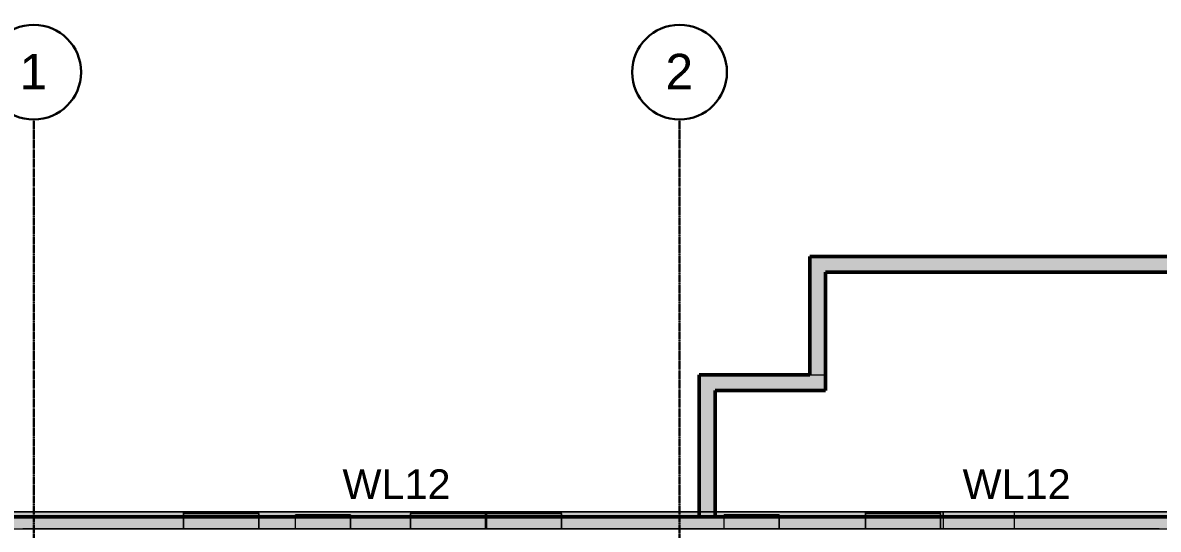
# Model space of a CAD drawing. Header units: inches. Extents: x -4126 to -1814, y 9773 to 12338.
# Drawn here: x -3487 to -2912, y 12081 to 12338 of the extents above; entities that cross this region are included whole.
import ezdxf

# ---------------------------------------------------------------- set-up
doc = ezdxf.new("R2010")
doc.units = ezdxf.units.IN
doc.header["$MEASUREMENT"] = 0
doc.linetypes.add('Grid Line 1_2_', pattern=[0.875, 0.5, -0.125, 0.125, -0.125])
for name, color, linetype, lineweight in [('A-WALL', 113, 'Continuous', 13), ('S-FNDN', 32, 'Continuous', 13), ('S-GRID', 1, 'Continuous', 9), ('S-GRID-IDEN', 1, 'Continuous', 30)]:
    doc.layers.add(name, color=color, linetype=linetype, lineweight=lineweight)
doc.layers.add('loads', color=1, linetype='Continuous')
doc.styles.add('Arial', font='Arial.ttf', dxfattribs={"height": 18})

# ---------------------------------------------------------------- blocks, each defined once
blk = doc.blocks.new('CTR - 1st Phase - Shell_rvt-1-FRAMING PLAN - 1ST FLOOR')
at = {"layer": 'A-WALL', "lineweight": 5, "transparency": 33554585}
h = blk.add_hatch(color=13, dxfattribs=at)
h.paths.add_polyline_path([(-2718.32, 12087.19), (-2716.32, 12087.19), (-2716.32, 12089.69), (-2753.31, 12089.69), (-2753.31, 12087.19), (-2746.2, 12087.19), (-2746.2, 12088.19), (-2718.32, 12088.19), (-2718.32, 12087.2)], flags=0)
h.paths.add_polyline_path([(-3819.32, 12087.19), (-3712.62, 12087.19), (-3712.62, 12089.69), (-3823.2, 12089.69), (-3823.2, 12087.19)], flags=0)
h.paths.add_polyline_path([(-3674.6, 12087.19), (-3673.59, 12087.19), (-3673.59, 12089.69), (-3674.6, 12089.69), (-3674.6, 12087.75)], flags=0)
h.paths.add_polyline_path([(-3637.46, 12087.19), (-3631.32, 12087.19), (-3631.32, 12089.69), (-3637.46, 12089.69), (-3637.46, 12087.27)], flags=0)
h.paths.add_polyline_path([(-2791.52, 12087.19), (-2791.34, 12087.19), (-2791.34, 12089.69), (-2791.52, 12089.69), (-2791.52, 12087.63)], flags=0)
h.paths.add_polyline_path([(-3136.32, 12087.19), (-3131.77, 12087.19), (-3131.77, 12088.19), (-3103.89, 12088.19), (-3103.89, 12087.19), (-3060.14, 12087.19), (-3060.14, 12089.69), (-3136.32, 12089.69), (-3136.32, 12089.64)], flags=0)
h.paths.add_polyline_path([(-2829.55, 12087.19), (-2829.55, 12089.69), (-2831.06, 12089.69), (-2831.06, 12087.19)], flags=0)
h.paths.add_polyline_path([(-3022.11, 12087.19), (-3020.79, 12087.19), (-3020.79, 12089.69), (-3022.11, 12089.69), (-3022.11, 12088.98)], flags=0)
h.paths.add_polyline_path([(-2984.66, 12087.19), (-2867.19, 12087.19), (-2867.19, 12089.69), (-2984.66, 12089.69), (-2984.66, 12088.76)], flags=0)
h = blk.add_hatch(color=13, dxfattribs=at)
h.paths.add_polyline_path([(-3823.2, 12081.06), (-3822.07, 12081.06), (-3822.03, 12081.19), (-3712.62, 12081.19), (-3712.62, 12087.19), (-3823.2, 12087.19)], flags=0)
h.paths.add_polyline_path([(-3631.32, 12081.19), (-3628.8, 12081.19), (-3628.8, 12087.19), (-3637.46, 12087.19), (-3637.46, 12081.19), (-3631.39, 12081.19)], flags=0)
h.paths.add_polyline_path([(-3673.59, 12081.19), (-3673.59, 12087.19), (-3674.6, 12087.15), (-3674.6, 12081.19)], flags=0)
h.paths.add_polyline_path([(-3582.66, 12081.19), (-3559.15, 12081.19), (-3559.15, 12087.19), (-3600.92, 12087.19), (-3600.92, 12081.19), (-3582.7, 12081.19)], flags=0)
h.paths.add_polyline_path([(-3487.74, 12081.19), (-3405.42, 12081.19), (-3405.42, 12087.19), (-3521.12, 12087.19), (-3521.12, 12081.19), (-3488.14, 12081.19)], flags=0)
h.paths.add_polyline_path([(-3348.8, 12081.19), (-3348.8, 12087.19), (-3367.4, 12087.19), (-3367.4, 12081.19)], flags=0)
h.paths.add_polyline_path([(-3296.22, 12081.19), (-3290.54, 12081.19), (-3290.54, 12087.19), (-3320.92, 12087.19), (-3320.92, 12081.19), (-3296.61, 12081.19)], flags=0)
h.paths.add_polyline_path([(-3199.61, 12081.19), (-3131.77, 12081.19), (-3131.77, 12087.19), (-3214.11, 12087.19), (-3214.11, 12081.19), (-3199.65, 12081.19)], flags=0)
h.paths.add_polyline_path([(-3103.84, 12081.19), (-3060.14, 12081.19), (-3060.14, 12087.19), (-3103.89, 12087.19), (-3103.88, 12081.19)], flags=0)
h.paths.add_polyline_path([(-2960.16, 12081.19), (-2867.19, 12081.19), (-2867.19, 12087.19), (-2984.66, 12087.19), (-2984.66, 12081.19), (-2960.2, 12081.19)], flags=0)
h.paths.add_polyline_path([(-3252.51, 12081.19), (-3252.14, 12081.19), (-3252.14, 12087.19), (-3252.51, 12087.19), (-3252.51, 12084.89)], flags=0)
h.paths.add_polyline_path([(-3022.11, 12081.19), (-3020.79, 12081.19), (-3020.79, 12087.19), (-3022.11, 12087.18), (-3022.11, 12081.46)], flags=0)
h.paths.add_polyline_path([(-2656.02, 12081.19), (-2641.82, 12081.19), (-2641.82, 12081.69), (-2641.24, 12081.69), (-2641.24, 12087.19), (-2656.32, 12087.19), (-2656.32, 12081.19)], flags=0)
h = blk.add_hatch(color=13, dxfattribs=at)
h.paths.add_polyline_path([(-3290.54, 12087.19), (-3290.54, 12089.69), (-3367.4, 12089.69), (-3367.4, 12087.19), (-3348.8, 12087.19), (-3348.8, 12088.19), (-3320.92, 12088.19), (-3320.92, 12087.19)], flags=0)
h.paths.add_polyline_path([(-2696.32, 12087.19), (-2696.32, 12089.69), (-2716.32, 12089.69), (-2716.32, 12087.19)], flags=0)
h.paths.add_polyline_path([(-3631.32, 12087.19), (-3628.8, 12087.19), (-3628.8, 12088.19), (-3600.92, 12088.19), (-3600.92, 12087.19), (-3559.15, 12087.19), (-3559.15, 12089.69), (-3631.32, 12089.69)], flags=0)
h.paths.add_polyline_path([(-2641.24, 12087.19), (-2641.24, 12089.69), (-2656.32, 12089.69), (-2656.32, 12087.19)], flags=0)
h.paths.add_polyline_path([(-3521.12, 12087.19), (-3405.42, 12087.19), (-3405.42, 12089.69), (-3521.12, 12089.69), (-3521.12, 12089.12)], flags=0)
h.paths.add_polyline_path([(-3144.32, 12087.19), (-3144.32, 12089.69), (-3214.11, 12089.69), (-3214.11, 12087.19)], flags=0)
h.paths.add_polyline_path([(-3252.51, 12087.19), (-3252.14, 12087.19), (-3252.14, 12089.69), (-3252.51, 12089.69), (-3252.51, 12087.74)], flags=0)
for points in [[(-3367.4, 12087.19), (-3367.4, 12089.69), (-3405.42, 12089.69), (-3405.42, 12087.19)], [(-3391.09, 12081.19), (-3367.4, 12081.19), (-3367.4, 12087.19), (-3405.42, 12087.19), (-3405.42, 12081.19), (-3391.13, 12081.19)], [(-3320.92, 12087.19), (-3320.92, 12088.19), (-3348.8, 12088.19), (-3348.8, 12087.19)], [(-3343.29, 12081.19), (-3320.92, 12081.19), (-3320.92, 12087.19), (-3348.8, 12087.19), (-3348.8, 12081.19), (-3343.67, 12081.19)], [(-3261.58, 12087.19), (-3252.51, 12087.19), (-3252.51, 12089.69), (-3290.54, 12089.69), (-3290.54, 12087.19)], [(-3252.51, 12081.19), (-3252.51, 12087.19), (-3290.54, 12087.19), (-3290.54, 12081.19), (-3261.58, 12081.19)], [(-3214.11, 12087.19), (-3214.11, 12089.69), (-3252.14, 12089.69), (-3252.14, 12087.19)], [(-3247.45, 12081.19), (-3214.11, 12081.19), (-3214.11, 12087.19), (-3252.14, 12087.19), (-3252.14, 12081.19), (-3247.49, 12081.19)], [(-3136.32, 12087.19), (-3136.32, 12089.69), (-3144.32, 12089.69), (-3144.32, 12087.19)], [(-3103.89, 12087.19), (-3103.89, 12088.19), (-3131.77, 12088.19), (-3131.77, 12087.19), (-3126.51, 12087.19)], [(-3105.08, 12081.19), (-3103.89, 12081.19), (-3103.89, 12087.19), (-3131.77, 12087.19), (-3131.77, 12081.19), (-3126.51, 12081.19)], [(-3022.11, 12087.19), (-3022.11, 12089.69), (-3060.14, 12089.69), (-3060.14, 12087.19)], [(-3055.92, 12081.19), (-3022.11, 12081.19), (-3022.11, 12087.19), (-3060.14, 12087.19), (-3060.14, 12081.19), (-3055.96, 12081.19)], [(-2991.44, 12087.19), (-2984.66, 12087.19), (-2984.66, 12089.69), (-3020.79, 12089.69), (-3020.79, 12087.19)], [(-3008.04, 12081.19), (-2984.66, 12081.19), (-2984.66, 12087.19), (-3020.79, 12087.19), (-3020.79, 12081.19), (-3008.08, 12081.19)], [(-3391.18, 12081.06), (-3390.72, 12081.06), (-3390.72, 12081.19), (-3391.55, 12081.19), (-3391.55, 12081.06)], [(-3343.25, 12081.06), (-3342.84, 12081.06), (-3342.84, 12081.19), (-3343.67, 12081.19), (-3343.67, 12081.06), (-3343.29, 12081.06)], [(-3252.51, 12081.06), (-3252.51, 12081.19), (-3290.54, 12081.19), (-3290.54, 12081.06), (-3261.58, 12081.06)], [(-3247.07, 12081.06), (-3247.07, 12081.19), (-3247.91, 12081.19), (-3247.91, 12081.06), (-3247.45, 12081.06)], [(-3104.69, 12081.06), (-3104.69, 12081.19), (-3105.08, 12081.19), (-3105.08, 12081.06)], [(-3103.89, 12081.06), (-3103.89, 12081.19), (-3104.26, 12081.19), (-3104.26, 12081.06)], [(-3056, 12081.06), (-3055.54, 12081.06), (-3055.54, 12081.19), (-3056.38, 12081.19), (-3056.38, 12081.06)], [(-3008.12, 12081.06), (-3007.66, 12081.06), (-3007.66, 12081.19), (-3008.5, 12081.19), (-3008.5, 12081.06)]]:
    blk.add_hatch(color=13, dxfattribs=at).paths.add_polyline_path(points, flags=0)
h = blk.add_hatch(color=13, dxfattribs=at)
h.paths.add_polyline_path([(-2912.27, 12081.06), (-2911.9, 12081.06), (-2911.9, 12081.19), (-2912.73, 12081.19), (-2912.73, 12081.06), (-2912.32, 12081.06)], flags=0)
h.paths.add_polyline_path([(-3487.32, 12081.06), (-3486.48, 12081.06), (-3486.48, 12081.19), (-3487.32, 12081.19)], flags=0)
h.paths.add_polyline_path([(-3582.25, 12081.06), (-3582.25, 12081.19), (-3583.08, 12081.19), (-3583.08, 12081.06), (-3582.62, 12081.06)], flags=0)
h.paths.add_polyline_path([(-3439.02, 12081.06), (-3438.6, 12081.06), (-3438.6, 12081.19), (-3439.43, 12081.19), (-3439.43, 12081.06), (-3439.06, 12081.06)], flags=0)
h.paths.add_polyline_path([(-2959.78, 12081.06), (-2959.78, 12081.19), (-2960.61, 12081.19), (-2960.61, 12081.06), (-2960.16, 12081.06)], flags=0)
h.paths.add_polyline_path([(-3103.43, 12081.06), (-3103.43, 12081.19), (-3103.89, 12081.19), (-3103.88, 12081.06), (-3103.8, 12081.06)], flags=0)
h.paths.add_polyline_path([(-3295.37, 12081.06), (-3294.95, 12081.06), (-3294.95, 12081.19), (-3295.79, 12081.19), (-3295.79, 12081.06), (-3295.41, 12081.06)], flags=0)
h.paths.add_polyline_path([(-3152.14, 12081.06), (-3151.31, 12081.06), (-3151.31, 12081.19), (-3152.14, 12081.19)], flags=0)
h.paths.add_polyline_path([(-3630.13, 12081.06), (-3630.13, 12081.19), (-3630.96, 12081.19), (-3630.96, 12081.06), (-3630.5, 12081.06)], flags=0)
h.paths.add_polyline_path([(-3199.57, 12081.06), (-3199.19, 12081.06), (-3199.19, 12081.19), (-3200.02, 12081.19), (-3200.02, 12081.06), (-3199.61, 12081.06)], flags=0)
h.paths.add_polyline_path([(-3822.07, 12081.06), (-3821.66, 12081.06), (-3821.66, 12081.19), (-3822.07, 12081.19), (-3822.07, 12081.11)], flags=0)
h.paths.add_polyline_path([(-3726.35, 12081.06), (-3725.89, 12081.06), (-3725.89, 12081.19), (-3726.72, 12081.19), (-3726.72, 12081.06)], flags=0)
h.paths.add_polyline_path([(-3774.15, 12081.06), (-3773.77, 12081.06), (-3773.77, 12081.19), (-3774.61, 12081.19), (-3774.61, 12081.06), (-3774.19, 12081.06)], flags=0)
h = blk.add_hatch(color=13, dxfattribs=at)
h.paths.add_polyline_path([(-2641.82, 12081.06), (-2641.82, 12081.19), (-2656.32, 12081.19), (-2656.32, 12081.06)], flags=0)
h.paths.add_polyline_path([(-3599.25, 12081.06), (-3583.9, 12081.06), (-3583.9, 12081.19), (-3600.92, 12081.19), (-3600.92, 12081.06)], flags=0)
h.paths.add_polyline_path([(-3583.51, 12081.06), (-3583.08, 12081.06), (-3583.08, 12081.19), (-3583.51, 12081.19)], flags=0)
h.paths.add_polyline_path([(-3582.25, 12081.06), (-3581.82, 12081.06), (-3581.82, 12081.19), (-3582.25, 12081.19)], flags=0)
h.paths.add_polyline_path([(-2867.19, 12081.06), (-2867.19, 12081.19), (-2911.08, 12081.19), (-2911.08, 12081.06)], flags=0)
h.paths.add_polyline_path([(-3581.42, 12081.06), (-3559.15, 12081.06), (-3559.15, 12081.19), (-3581.42, 12081.19)], flags=0)
h.paths.add_polyline_path([(-2911.47, 12081.06), (-2911.47, 12081.19), (-2911.9, 12081.19), (-2911.9, 12081.06)], flags=0)
h.paths.add_polyline_path([(-2939.77, 12081.06), (-2913.56, 12081.06), (-2913.56, 12081.19), (-2958.96, 12081.19), (-2958.96, 12081.06)], flags=0)
h.paths.add_polyline_path([(-3628.8, 12081.06), (-3628.8, 12081.19), (-3629.3, 12081.15), (-3629.3, 12081.06)], flags=0)
h.paths.add_polyline_path([(-3521.12, 12081.06), (-3488.14, 12081.06), (-3488.14, 12081.19), (-3521.12, 12081.19)], flags=0)
h.paths.add_polyline_path([(-2912.73, 12081.06), (-2912.73, 12081.19), (-2913.16, 12081.19), (-2913.16, 12081.06)], flags=0)
h.paths.add_polyline_path([(-3487.74, 12081.06), (-3487.32, 12081.06), (-3487.32, 12081.19), (-3487.74, 12081.19)], flags=0)
h.paths.add_polyline_path([(-3629.7, 12081.06), (-3629.7, 12081.19), (-3630.13, 12081.19), (-3630.13, 12081.06)], flags=0)
h.paths.add_polyline_path([(-2959.35, 12081.06), (-2959.35, 12081.19), (-2959.78, 12081.19), (-2959.78, 12081.06)], flags=0)
h.paths.add_polyline_path([(-2961.04, 12081.06), (-2960.61, 12081.06), (-2960.61, 12081.19), (-2961.04, 12081.19)], flags=0)
h.paths.add_polyline_path([(-3486.48, 12081.06), (-3486.05, 12081.06), (-3486.05, 12081.19), (-3486.48, 12081.19)], flags=0)
h.paths.add_polyline_path([(-2961.44, 12081.06), (-2961.44, 12081.19), (-2984.66, 12081.19), (-2984.66, 12081.06)], flags=0)
h.paths.add_polyline_path([(-3485.66, 12081.06), (-3440.26, 12081.06), (-3440.26, 12081.19), (-3485.66, 12081.19)], flags=0)
h.paths.add_polyline_path([(-3439.86, 12081.06), (-3439.43, 12081.06), (-3439.43, 12081.19), (-3439.86, 12081.19)], flags=0)
h.paths.add_polyline_path([(-3096.25, 12081.06), (-3060.14, 12081.06), (-3060.14, 12081.19), (-3102.6, 12081.19), (-3102.6, 12081.06)], flags=0)
h.paths.add_polyline_path([(-3103, 12081.06), (-3103, 12081.19), (-3103.43, 12081.19), (-3103.43, 12081.06)], flags=0)
h.paths.add_polyline_path([(-3630.96, 12081.06), (-3630.96, 12081.19), (-3631.39, 12081.19), (-3631.39, 12081.06)], flags=0)
h.paths.add_polyline_path([(-3438.6, 12081.06), (-3438.17, 12081.06), (-3438.17, 12081.19), (-3438.6, 12081.19)], flags=0)
h.paths.add_polyline_path([(-3020.79, 12081.06), (-3020.79, 12081.19), (-3022.11, 12081.19), (-3022.11, 12081.06)], flags=0)
h.paths.add_polyline_path([(-3437.78, 12081.06), (-3405.42, 12081.06), (-3405.42, 12081.19), (-3437.78, 12081.19)], flags=0)
h.paths.add_polyline_path([(-3631.78, 12081.06), (-3631.78, 12081.19), (-3637.46, 12081.19), (-3637.46, 12081.06), (-3633.01, 12081.06)], flags=0)
h.paths.add_polyline_path([(-3152.14, 12081.06), (-3152.14, 12081.19), (-3152.57, 12081.19), (-3152.57, 12081.06)], flags=0)
h.paths.add_polyline_path([(-3152.97, 12081.06), (-3152.97, 12081.19), (-3198.37, 12081.19), (-3198.37, 12081.06)], flags=0)
h.paths.add_polyline_path([(-3367.4, 12081.06), (-3348.8, 12081.06), (-3348.8, 12081.19), (-3367.4, 12081.19)], flags=0)
h.paths.add_polyline_path([(-3320.92, 12081.06), (-3296.61, 12081.06), (-3296.61, 12081.19), (-3320.92, 12081.19)], flags=0)
h.paths.add_polyline_path([(-3198.76, 12081.06), (-3198.76, 12081.19), (-3199.19, 12081.19), (-3199.19, 12081.06)], flags=0)
h.paths.add_polyline_path([(-3296.22, 12081.06), (-3295.79, 12081.06), (-3295.79, 12081.19), (-3296.22, 12081.19)], flags=0)
h.paths.add_polyline_path([(-3131.77, 12081.06), (-3131.77, 12081.19), (-3150.49, 12081.19), (-3150.49, 12081.06)], flags=0)
h.paths.add_polyline_path([(-3150.88, 12081.06), (-3150.88, 12081.19), (-3151.31, 12081.19), (-3151.31, 12081.06)], flags=0)
h.paths.add_polyline_path([(-3294.95, 12081.06), (-3294.52, 12081.06), (-3294.52, 12081.19), (-3294.95, 12081.19)], flags=0)
h.paths.add_polyline_path([(-3200.02, 12081.06), (-3200.02, 12081.19), (-3200.45, 12081.19), (-3200.45, 12081.06)], flags=0)
h.paths.add_polyline_path([(-3294.13, 12081.06), (-3290.54, 12081.06), (-3290.54, 12081.19), (-3294.13, 12081.19)], flags=0)
h.paths.add_polyline_path([(-3200.85, 12081.06), (-3200.85, 12081.19), (-3214.11, 12081.19), (-3214.11, 12081.06)], flags=0)
h.paths.add_polyline_path([(-3252.51, 12081.06), (-3252.14, 12081.06), (-3252.14, 12081.19), (-3252.51, 12081.19)], flags=0)
h.paths.add_polyline_path([(-3819.32, 12081.06), (-3775.43, 12081.06), (-3775.43, 12081.19), (-3820.83, 12081.16), (-3820.83, 12081.06)], flags=0)
h.paths.add_polyline_path([(-3747.32, 12081.06), (-3727.55, 12081.06), (-3727.55, 12081.19), (-3772.95, 12081.19), (-3772.95, 12081.06)], flags=0)
h.paths.add_polyline_path([(-3821.66, 12081.06), (-3821.23, 12081.06), (-3821.23, 12081.19), (-3821.66, 12081.19), (-3821.66, 12081.13)], flags=0)
h.paths.add_polyline_path([(-3712.62, 12081.06), (-3712.62, 12081.19), (-3725.07, 12081.19), (-3725.07, 12081.06)], flags=0)
h.paths.add_polyline_path([(-3674.6, 12081.06), (-3673.59, 12081.06), (-3673.59, 12081.19), (-3674.6, 12081.19)], flags=0)
h.paths.add_polyline_path([(-3725.46, 12081.06), (-3725.46, 12081.19), (-3725.89, 12081.19), (-3725.89, 12081.06)], flags=0)
h.paths.add_polyline_path([(-3726.74, 12081.06), (-3726.72, 12081.06), (-3726.72, 12081.19), (-3727.15, 12081.19), (-3727.15, 12081.06)], flags=0)
h.paths.add_polyline_path([(-3773.76, 12081.06), (-3773.34, 12081.06), (-3773.34, 12081.19), (-3773.77, 12081.19), (-3773.77, 12081.06)], flags=0)
h.paths.add_polyline_path([(-3774.61, 12081.06), (-3774.61, 12081.19), (-3775.04, 12081.19), (-3775.04, 12081.06)], flags=0)
h = blk.add_hatch(color=13, dxfattribs=at)
h.paths.add_polyline_path([(-3486.05, 12081.06), (-3485.66, 12081.06), (-3485.66, 12081.19), (-3486.05, 12081.19)], flags=0)
h.paths.add_polyline_path([(-2911.08, 12081.06), (-2911.08, 12081.19), (-2911.47, 12081.19), (-2911.47, 12081.06)], flags=0)
h.paths.add_polyline_path([(-3583.9, 12081.06), (-3583.51, 12081.06), (-3583.51, 12081.19), (-3583.9, 12081.19)], flags=0)
h.paths.add_polyline_path([(-3581.82, 12081.06), (-3581.42, 12081.06), (-3581.42, 12081.19), (-3581.82, 12081.19)], flags=0)
h.paths.add_polyline_path([(-2913.16, 12081.06), (-2913.16, 12081.19), (-2913.56, 12081.19), (-2913.56, 12081.06)], flags=0)
h.paths.add_polyline_path([(-3629.3, 12081.06), (-3629.3, 12081.19), (-3629.7, 12081.19), (-3629.7, 12081.06)], flags=0)
h.paths.add_polyline_path([(-2958.96, 12081.06), (-2958.96, 12081.19), (-2959.35, 12081.19), (-2959.35, 12081.06)], flags=0)
h.paths.add_polyline_path([(-2961.04, 12081.06), (-2961.04, 12081.19), (-2961.44, 12081.19), (-2961.44, 12081.06)], flags=0)
h.paths.add_polyline_path([(-3488.14, 12081.06), (-3487.74, 12081.06), (-3487.74, 12081.19), (-3488.14, 12081.19)], flags=0)
h.paths.add_polyline_path([(-3440.26, 12081.06), (-3439.86, 12081.06), (-3439.86, 12081.19), (-3440.26, 12081.19)], flags=0)
h.paths.add_polyline_path([(-3102.6, 12081.06), (-3102.6, 12081.19), (-3103, 12081.19), (-3103, 12081.06)], flags=0)
h.paths.add_polyline_path([(-3631.39, 12081.06), (-3631.39, 12081.19), (-3631.78, 12081.19), (-3631.78, 12081.06)], flags=0)
h.paths.add_polyline_path([(-3198.37, 12081.06), (-3198.37, 12081.19), (-3198.76, 12081.19), (-3198.76, 12081.06)], flags=0)
h.paths.add_polyline_path([(-3152.57, 12081.06), (-3152.57, 12081.19), (-3152.97, 12081.19), (-3152.97, 12081.06)], flags=0)
h.paths.add_polyline_path([(-3438.17, 12081.06), (-3437.78, 12081.06), (-3437.78, 12081.19), (-3438.17, 12081.19)], flags=0)
h.paths.add_polyline_path([(-3296.61, 12081.06), (-3296.22, 12081.06), (-3296.22, 12081.19), (-3296.61, 12081.19)], flags=0)
h.paths.add_polyline_path([(-3150.49, 12081.06), (-3150.49, 12081.19), (-3150.88, 12081.19), (-3150.88, 12081.06)], flags=0)
h.paths.add_polyline_path([(-3200.45, 12081.06), (-3200.45, 12081.19), (-3200.85, 12081.19), (-3200.85, 12081.06)], flags=0)
h.paths.add_polyline_path([(-3294.52, 12081.06), (-3294.13, 12081.06), (-3294.13, 12081.19), (-3294.52, 12081.19)], flags=0)
h.paths.add_polyline_path([(-3821.23, 12081.06), (-3820.83, 12081.06), (-3820.83, 12081.19), (-3821.23, 12081.19), (-3821.23, 12081.15)], flags=0)
h.paths.add_polyline_path([(-3725.07, 12081.06), (-3725.07, 12081.19), (-3725.46, 12081.19), (-3725.46, 12081.06)], flags=0)
h.paths.add_polyline_path([(-3775.04, 12081.06), (-3775.04, 12081.19), (-3775.43, 12081.19), (-3775.43, 12081.06)], flags=0)
h.paths.add_polyline_path([(-3727.55, 12081.06), (-3727.15, 12081.06), (-3727.15, 12081.19), (-3727.55, 12081.19)], flags=0)
h.paths.add_polyline_path([(-3773.34, 12081.06), (-3772.95, 12081.06), (-3772.95, 12081.19), (-3773.34, 12081.19)], flags=0)
h = blk.add_hatch(color=13, dxfattribs=at)
h.paths.add_polyline_path([(-3405.42, 12081.06), (-3392.37, 12081.06), (-3392.37, 12081.19), (-3405.42, 12081.19)], flags=0)
h.paths.add_polyline_path([(-3391.98, 12081.06), (-3391.55, 12081.06), (-3391.55, 12081.19), (-3391.98, 12081.19)], flags=0)
h.paths.add_polyline_path([(-3367.4, 12081.06), (-3367.4, 12081.19), (-3389.89, 12081.19), (-3389.89, 12081.06)], flags=0)
h.paths.add_polyline_path([(-3390.29, 12081.06), (-3390.29, 12081.19), (-3390.72, 12081.19), (-3390.72, 12081.06)], flags=0)
h = blk.add_hatch(color=13, dxfattribs=at)
h.paths.add_polyline_path([(-3391.98, 12081.06), (-3391.98, 12081.19), (-3392.37, 12081.19), (-3392.37, 12081.06)], flags=0)
h.paths.add_polyline_path([(-3389.89, 12081.06), (-3389.89, 12081.19), (-3390.29, 12081.19), (-3390.29, 12081.06)], flags=0)
h = blk.add_hatch(color=13, dxfattribs=at)
h.paths.add_polyline_path([(-3344.49, 12081.06), (-3344.49, 12081.19), (-3348.8, 12081.19), (-3348.8, 12081.06)], flags=0)
h.paths.add_polyline_path([(-3320.92, 12081.06), (-3320.92, 12081.19), (-3342.01, 12081.19), (-3342.01, 12081.06)], flags=0)
h.paths.add_polyline_path([(-3342.41, 12081.06), (-3342.41, 12081.19), (-3342.84, 12081.19), (-3342.84, 12081.06)], flags=0)
h.paths.add_polyline_path([(-3344.1, 12081.06), (-3343.67, 12081.06), (-3343.67, 12081.19), (-3344.1, 12081.19)], flags=0)
h = blk.add_hatch(color=13, dxfattribs=at)
h.paths.add_polyline_path([(-3344.49, 12081.06), (-3344.1, 12081.06), (-3344.1, 12081.19), (-3344.49, 12081.19)], flags=0)
h.paths.add_polyline_path([(-3342.01, 12081.06), (-3342.01, 12081.19), (-3342.41, 12081.19), (-3342.41, 12081.06)], flags=0)
h = blk.add_hatch(color=13, dxfattribs=at)
h.paths.add_polyline_path([(-3252.14, 12081.06), (-3248.73, 12081.06), (-3248.73, 12081.19), (-3252.14, 12081.19)], flags=0)
h.paths.add_polyline_path([(-3248.34, 12081.06), (-3247.91, 12081.06), (-3247.91, 12081.19), (-3248.34, 12081.19)], flags=0)
h.paths.add_polyline_path([(-3214.11, 12081.06), (-3214.11, 12081.19), (-3246.25, 12081.19), (-3246.25, 12081.06)], flags=0)
h.paths.add_polyline_path([(-3246.64, 12081.06), (-3246.64, 12081.19), (-3247.07, 12081.19), (-3247.07, 12081.06)], flags=0)
h = blk.add_hatch(color=13, dxfattribs=at)
h.paths.add_polyline_path([(-3248.34, 12081.06), (-3248.34, 12081.19), (-3248.73, 12081.19), (-3248.73, 12081.06)], flags=0)
h.paths.add_polyline_path([(-3246.25, 12081.06), (-3246.25, 12081.19), (-3246.64, 12081.19), (-3246.64, 12081.06)], flags=0)
h = blk.add_hatch(color=13, dxfattribs=at)
h.paths.add_polyline_path([(-3126.51, 12081.06), (-3105.08, 12081.06), (-3105.08, 12081.19), (-3131.77, 12081.19), (-3131.77, 12081.06)], flags=0)
h.paths.add_polyline_path([(-3104.26, 12081.06), (-3104.26, 12081.19), (-3104.69, 12081.19), (-3104.69, 12081.06)], flags=0)
h = blk.add_hatch(color=13, dxfattribs=at)
h.paths.add_polyline_path([(-3060.14, 12081.06), (-3057.2, 12081.06), (-3057.2, 12081.19), (-3060.14, 12081.19)], flags=0)
h.paths.add_polyline_path([(-3056.81, 12081.06), (-3056.38, 12081.06), (-3056.38, 12081.19), (-3056.81, 12081.19)], flags=0)
h.paths.add_polyline_path([(-3022.11, 12081.06), (-3022.11, 12081.19), (-3054.72, 12081.19), (-3054.72, 12081.06)], flags=0)
h.paths.add_polyline_path([(-3055.12, 12081.06), (-3055.12, 12081.19), (-3055.54, 12081.19), (-3055.54, 12081.06)], flags=0)
h = blk.add_hatch(color=13, dxfattribs=at)
h.paths.add_polyline_path([(-3054.72, 12081.06), (-3054.72, 12081.19), (-3055.12, 12081.19), (-3055.12, 12081.06)], flags=0)
h.paths.add_polyline_path([(-3056.81, 12081.06), (-3056.81, 12081.19), (-3057.2, 12081.19), (-3057.2, 12081.06)], flags=0)
h = blk.add_hatch(color=13, dxfattribs=at)
h.paths.add_polyline_path([(-3007.66, 12081.06), (-3007.23, 12081.06), (-3007.23, 12081.19), (-3007.66, 12081.19)], flags=0)
h.paths.add_polyline_path([(-2984.66, 12081.06), (-2984.66, 12081.19), (-3006.84, 12081.19), (-3006.84, 12081.06), (-2991.44, 12081.06)], flags=0)
h.paths.add_polyline_path([(-3008.5, 12081.06), (-3008.5, 12081.19), (-3008.93, 12081.19), (-3008.93, 12081.06)], flags=0)
h.paths.add_polyline_path([(-3020.79, 12081.06), (-3009.32, 12081.06), (-3009.32, 12081.19), (-3020.79, 12081.19)], flags=0)
h = blk.add_hatch(color=13, dxfattribs=at)
h.paths.add_polyline_path([(-3006.84, 12081.06), (-3006.84, 12081.19), (-3007.23, 12081.19), (-3007.23, 12081.06)], flags=0)
h.paths.add_polyline_path([(-3008.93, 12081.06), (-3008.93, 12081.19), (-3009.32, 12081.19), (-3009.32, 12081.06)], flags=0)
at = {"layer": 'A-WALL', "color": 9}
for p, q in [((-3637.46, 12087.19), (-3144.32, 12087.19)), ((-3144.32, 12087.19), (-3631.32, 12087.19)), ((-3136.32, 12089.69), (-3144.32, 12089.69)), ((-3144.32, 12089.69), (-3144.32, 12087.19)), ((-3136.32, 12087.19), (-3144.32, 12087.19)), ((-3144.32, 12087.19), (-3136.32, 12087.19)), ((-2838.32, 12087.19), (-3136.32, 12087.19)), ((-3136.32, 12087.19), (-3020.79, 12087.19)), ((-3020.79, 12087.19), (-3020.79, 12081.19)), ((-2984.66, 12087.19), (-3020.79, 12087.19)), ((-2984.66, 12087.19), (-2867.19, 12087.19)), ((-2984.66, 12081.19), (-2984.66, 12087.19)), ((-3486.86, 12081.06), (-3486.05, 12081.06)), ((-3486.05, 12081.06), (-3485.66, 12081.06)), ((-3485.66, 12081.06), (-3440.26, 12081.06)), ((-3440.26, 12081.06), (-3439.86, 12081.06)), ((-3439.86, 12081.06), (-3439.06, 12081.06)), ((-3438.98, 12081.06), (-3438.17, 12081.06)), ((-3438.17, 12081.06), (-3437.78, 12081.06)), ((-3437.78, 12081.06), (-3392.37, 12081.06)), ((-3392.37, 12081.06), (-3391.98, 12081.06)), ((-3391.98, 12081.06), (-3391.18, 12081.06)), ((-3391.09, 12081.06), (-3390.29, 12081.06)), ((-3390.29, 12081.06), (-3389.89, 12081.06)), ((-3389.89, 12081.06), (-3344.49, 12081.06)), ((-3344.49, 12081.06), (-3344.1, 12081.06)), ((-3344.1, 12081.06), (-3343.29, 12081.06)), ((-3343.21, 12081.06), (-3342.41, 12081.06)), ((-3342.41, 12081.06), (-3342.01, 12081.06)), ((-3342.01, 12081.06), (-3296.61, 12081.06)), ((-3296.61, 12081.06), (-3296.22, 12081.06)), ((-3296.22, 12081.06), (-3295.41, 12081.06)), ((-3295.33, 12081.06), (-3294.52, 12081.06)), ((-3294.52, 12081.06), (-3294.13, 12081.06)), ((-3294.13, 12081.06), (-3248.73, 12081.06)), ((-3248.73, 12081.06), (-3248.34, 12081.06)), ((-3248.34, 12081.06), (-3247.53, 12081.06)), ((-3247.45, 12081.06), (-3246.64, 12081.06)), ((-3246.64, 12081.06), (-3246.25, 12081.06)), ((-3246.25, 12081.06), (-3200.85, 12081.06)), ((-3200.85, 12081.06), (-3200.45, 12081.06)), ((-3200.45, 12081.06), (-3199.65, 12081.06)), ((-3199.57, 12081.06), (-3198.76, 12081.06)), ((-3198.76, 12081.06), (-3198.37, 12081.06)), ((-3198.37, 12081.06), (-3152.97, 12081.06)), ((-3152.97, 12081.06), (-3152.57, 12081.06)), ((-3152.57, 12081.06), (-3151.77, 12081.06)), ((-3151.68, 12081.06), (-3150.88, 12081.06)), ((-3150.88, 12081.06), (-3150.49, 12081.06)), ((-3150.49, 12081.06), (-3105.08, 12081.06)), ((-3105.08, 12081.06), (-3104.69, 12081.06)), ((-3104.69, 12081.06), (-3103.88, 12081.06)), ((-3103.8, 12081.06), (-3103, 12081.06)), ((-3103, 12081.06), (-3102.6, 12081.06)), ((-3102.6, 12081.06), (-3057.2, 12081.06)), ((-3057.2, 12081.06), (-3056.81, 12081.06)), ((-3056.81, 12081.06), (-3056, 12081.06)), ((-3055.92, 12081.06), (-3055.12, 12081.06)), ((-3055.12, 12081.06), (-3054.72, 12081.06)), ((-3054.72, 12081.06), (-3020.79, 12081.06)), ((-3020.79, 12081.19), (-3020.79, 12081.06)), ((-3020.79, 12081.06), (-3009.32, 12081.06)), ((-3009.32, 12081.06), (-3008.93, 12081.06)), ((-3008.93, 12081.06), (-3008.12, 12081.06)), ((-3008.04, 12081.06), (-3007.23, 12081.06)), ((-3007.23, 12081.06), (-3006.84, 12081.06)), ((-3006.84, 12081.06), (-2984.66, 12081.06)), ((-2984.66, 12081.06), (-2984.66, 12081.19)), ((-2984.66, 12081.06), (-2961.44, 12081.06)), ((-2961.44, 12081.06), (-2961.04, 12081.06)), ((-2961.04, 12081.06), (-2960.24, 12081.06)), ((-2960.16, 12081.06), (-2959.35, 12081.06)), ((-2959.35, 12081.06), (-2958.96, 12081.06)), ((-2958.96, 12081.06), (-2913.56, 12081.06)), ((-2913.56, 12081.06), (-2913.16, 12081.06)), ((-2913.16, 12081.06), (-2912.36, 12081.06)), ((-2912.27, 12081.06), (-2911.47, 12081.06))]:
    blk.add_line(p, q, dxfattribs=at)
at = {"layer": 'A-WALL', "color": 253}
for p, q in [((-3144.32, 12089.69), (-3631.32, 12089.69)), ((-3144.32, 12089.69), (-3136.32, 12089.69)), ((-3144.32, 12087.19), (-3144.32, 12089.69)), ((-2716.32, 12089.69), (-3136.32, 12089.69)), ((-3486.48, 12081.06), (-3486.86, 12081.06)), ((-3485.66, 12081.06), (-3486.05, 12081.06)), ((-3439.86, 12081.06), (-3440.26, 12081.06)), ((-3439.06, 12081.06), (-3439.43, 12081.06)), ((-3438.6, 12081.06), (-3438.98, 12081.06)), ((-3437.78, 12081.06), (-3438.17, 12081.06)), ((-3392.37, 12081.06), (-3391.98, 12081.06)), ((-3391.98, 12081.06), (-3392.37, 12081.06)), ((-3391.55, 12081.06), (-3391.18, 12081.06)), ((-3391.18, 12081.06), (-3391.55, 12081.06)), ((-3391.09, 12081.06), (-3390.72, 12081.06)), ((-3390.72, 12081.06), (-3391.09, 12081.06)), ((-3390.29, 12081.06), (-3389.89, 12081.06)), ((-3389.89, 12081.06), (-3390.29, 12081.06)), ((-3344.1, 12081.06), (-3344.49, 12081.06)), ((-3344.49, 12081.06), (-3344.1, 12081.06)), ((-3343.29, 12081.06), (-3343.67, 12081.06)), ((-3343.67, 12081.06), (-3343.29, 12081.06)), ((-3342.84, 12081.06), (-3343.21, 12081.06)), ((-3343.21, 12081.06), (-3342.84, 12081.06)), ((-3342.01, 12081.06), (-3342.41, 12081.06)), ((-3342.41, 12081.06), (-3342.01, 12081.06)), ((-3296.22, 12081.06), (-3296.61, 12081.06)), ((-3295.41, 12081.06), (-3295.79, 12081.06)), ((-3294.95, 12081.06), (-3295.33, 12081.06)), ((-3294.13, 12081.06), (-3294.52, 12081.06)), ((-3248.73, 12081.06), (-3248.34, 12081.06)), ((-3248.34, 12081.06), (-3248.73, 12081.06)), ((-3247.91, 12081.06), (-3247.53, 12081.06)), ((-3247.53, 12081.06), (-3247.91, 12081.06)), ((-3247.45, 12081.06), (-3247.07, 12081.06)), ((-3247.07, 12081.06), (-3247.45, 12081.06)), ((-3246.64, 12081.06), (-3246.25, 12081.06)), ((-3246.25, 12081.06), (-3246.64, 12081.06)), ((-3200.45, 12081.06), (-3200.85, 12081.06)), ((-3199.65, 12081.06), (-3200.02, 12081.06)), ((-3199.19, 12081.06), (-3199.57, 12081.06)), ((-3198.37, 12081.06), (-3198.76, 12081.06)), ((-3152.57, 12081.06), (-3152.97, 12081.06)), ((-3151.77, 12081.06), (-3152.14, 12081.06)), ((-3151.31, 12081.06), (-3151.68, 12081.06)), ((-3150.49, 12081.06), (-3150.88, 12081.06)), ((-3104.69, 12081.06), (-3105.08, 12081.06)), ((-3105.08, 12081.06), (-3104.69, 12081.06)), ((-3103.89, 12081.06), (-3104.26, 12081.06)), ((-3104.26, 12081.06), (-3103.89, 12081.06)), ((-3103.89, 12081.19), (-3103.89, 12081.06)), ((-3103.89, 12081.06), (-3103.89, 12081.19)), ((-3103.43, 12081.06), (-3103.8, 12081.06)), ((-3102.6, 12081.06), (-3103, 12081.06)), ((-3057.2, 12081.06), (-3056.81, 12081.06)), ((-3056.81, 12081.06), (-3057.2, 12081.06)), ((-3056.38, 12081.06), (-3056, 12081.06)), ((-3056, 12081.06), (-3056.38, 12081.06)), ((-3055.92, 12081.06), (-3055.54, 12081.06)), ((-3055.54, 12081.06), (-3055.92, 12081.06)), ((-3055.12, 12081.06), (-3054.72, 12081.06)), ((-3054.72, 12081.06), (-3055.12, 12081.06)), ((-3008.93, 12081.06), (-3009.32, 12081.06)), ((-3008.12, 12081.06), (-3008.5, 12081.06)), ((-3007.66, 12081.06), (-3008.04, 12081.06)), ((-3006.84, 12081.06), (-3007.23, 12081.06)), ((-2961.04, 12081.06), (-2961.44, 12081.06)), ((-2960.24, 12081.06), (-2960.61, 12081.06)), ((-2959.78, 12081.06), (-2960.16, 12081.06)), ((-2958.96, 12081.06), (-2959.35, 12081.06)), ((-2913.16, 12081.06), (-2913.56, 12081.06)), ((-2912.36, 12081.06), (-2912.73, 12081.06)), ((-2911.9, 12081.06), (-2912.27, 12081.06))]:
    blk.add_line(p, q, dxfattribs=at)
at = {"layer": 'A-WALL', "color": 33}
for p, q in [((-3521.12, 12089.69), (-3405.42, 12089.69)), ((-3367.4, 12089.69), (-3405.42, 12089.69)), ((-3405.42, 12089.69), (-3367.4, 12089.69)), ((-3405.42, 12089.69), (-3405.42, 12087.19)), ((-3405.42, 12088.94), (-3405.42, 12089.69)), ((-3405.42, 12088.94), (-3367.4, 12088.94)), ((-3367.4, 12088.94), (-3405.42, 12088.94)), ((-3405.42, 12087.19), (-3405.42, 12088.94)), ((-3405.42, 12087.19), (-3405.42, 12081.19)), ((-3405.42, 12081.19), (-3405.42, 12087.19)), ((-3367.4, 12089.69), (-3290.54, 12089.69)), ((-3367.4, 12088.94), (-3367.4, 12089.69)), ((-3367.4, 12087.19), (-3367.4, 12089.69)), ((-3367.4, 12088.94), (-3367.4, 12087.19)), ((-3367.4, 12087.19), (-3367.4, 12081.19)), ((-3367.4, 12081.19), (-3367.4, 12087.19)), ((-3320.92, 12088.19), (-3348.8, 12088.19)), ((-3348.8, 12088.19), (-3320.92, 12088.19)), ((-3348.8, 12087.19), (-3348.8, 12088.19)), ((-3348.8, 12087.19), (-3348.8, 12088.19)), ((-3348.8, 12081.19), (-3348.8, 12087.19)), ((-3348.8, 12081.19), (-3348.8, 12087.19)), ((-3320.92, 12088.19), (-3320.92, 12087.19)), ((-3320.92, 12087.19), (-3320.92, 12088.19)), ((-3320.92, 12087.19), (-3320.92, 12081.19)), ((-3320.92, 12081.19), (-3320.92, 12087.19)), ((-3252.51, 12089.69), (-3290.54, 12089.69)), ((-3290.54, 12089.69), (-3252.51, 12089.69)), ((-3290.54, 12089.69), (-3290.54, 12088.94)), ((-3290.54, 12089.69), (-3290.54, 12087.19)), ((-3290.54, 12088.94), (-3252.51, 12088.94)), ((-3252.51, 12088.94), (-3290.54, 12088.94)), ((-3290.54, 12087.19), (-3290.54, 12088.94)), ((-3290.54, 12081.19), (-3290.54, 12087.19)), ((-3290.54, 12087.19), (-3290.54, 12081.19)), ((-3252.51, 12089.69), (-3252.14, 12089.69)), ((-3252.51, 12087.19), (-3252.51, 12089.69)), ((-3252.51, 12089.69), (-3252.51, 12088.94)), ((-3252.51, 12088.94), (-3252.51, 12087.19)), ((-3252.51, 12081.19), (-3252.51, 12087.19)), ((-3252.51, 12087.19), (-3252.51, 12081.19)), ((-3214.11, 12089.69), (-3252.14, 12089.69)), ((-3252.14, 12089.69), (-3214.11, 12089.69)), ((-3252.14, 12089.69), (-3252.14, 12087.19)), ((-3252.14, 12088.94), (-3252.14, 12089.69)), ((-3252.14, 12088.94), (-3214.11, 12088.94)), ((-3214.11, 12088.94), (-3252.14, 12088.94)), ((-3252.14, 12087.19), (-3252.14, 12088.94)), ((-3252.14, 12087.19), (-3252.14, 12081.19)), ((-3252.14, 12081.19), (-3252.14, 12087.19)), ((-3214.11, 12089.69), (-3144.32, 12089.69)), ((-3214.11, 12088.94), (-3214.11, 12089.69)), ((-3214.11, 12087.19), (-3214.11, 12089.69)), ((-3214.11, 12088.94), (-3214.11, 12087.19)), ((-3214.11, 12087.19), (-3214.11, 12081.19)), ((-3214.11, 12081.19), (-3214.11, 12087.19)), ((-3136.32, 12089.69), (-3060.14, 12089.69)), ((-3103.89, 12088.19), (-3131.77, 12088.19)), ((-3131.77, 12088.19), (-3103.89, 12088.19)), ((-3131.77, 12087.19), (-3131.77, 12088.19)), ((-3131.77, 12087.19), (-3131.77, 12088.19)), ((-3131.77, 12081.19), (-3131.77, 12087.19)), ((-3131.77, 12081.19), (-3131.77, 12087.19)), ((-3103.89, 12088.19), (-3103.89, 12087.19)), ((-3103.89, 12087.19), (-3103.89, 12088.19)), ((-3103.89, 12087.19), (-3103.89, 12081.19)), ((-3103.89, 12081.19), (-3103.89, 12087.19)), ((-3022.11, 12089.69), (-3060.14, 12089.69)), ((-3060.14, 12089.69), (-3022.11, 12089.69)), ((-3060.14, 12089.69), (-3060.14, 12087.19)), ((-3060.14, 12088.94), (-3060.14, 12089.69)), ((-3060.14, 12088.94), (-3022.11, 12088.94)), ((-3022.11, 12088.94), (-3060.14, 12088.94)), ((-3060.14, 12087.19), (-3060.14, 12088.94)), ((-3060.14, 12087.19), (-3060.14, 12081.19)), ((-3060.14, 12081.19), (-3060.14, 12087.19)), ((-3022.11, 12089.69), (-3020.79, 12089.69)), ((-3022.11, 12088.98), (-3022.11, 12089.69)), ((-3022.11, 12087.19), (-3022.11, 12089.69)), ((-3022.11, 12088.94), (-3022.11, 12087.19)), ((-3022.11, 12087.18), (-3022.11, 12081.19)), ((-3022.11, 12081.19), (-3022.11, 12087.18)), ((-3020.79, 12089.69), (-2984.66, 12089.69)), ((-2984.66, 12089.69), (-3020.79, 12089.69)), ((-3020.79, 12089.69), (-3020.79, 12087.19)), ((-3020.79, 12087.19), (-3020.79, 12089.69)), ((-3020.79, 12087.19), (-3020.79, 12081.19)), ((-2984.66, 12089.69), (-2867.19, 12089.69)), ((-2984.66, 12087.19), (-2984.66, 12089.69)), ((-2984.66, 12087.19), (-2984.66, 12089.69)), ((-2984.66, 12081.19), (-2984.66, 12087.19)), ((-3486.05, 12081.06), (-3486.48, 12081.06)), ((-3440.26, 12081.06), (-3485.66, 12081.06)), ((-3439.43, 12081.06), (-3439.86, 12081.06)), ((-3438.17, 12081.06), (-3438.6, 12081.06)), ((-3405.42, 12081.06), (-3437.78, 12081.06)), ((-3405.42, 12081.19), (-3405.42, 12081.06)), ((-3405.42, 12081.06), (-3405.42, 12081.19)), ((-3405.42, 12081.06), (-3392.37, 12081.06)), ((-3392.37, 12081.06), (-3405.42, 12081.06)), ((-3391.98, 12081.06), (-3392.37, 12081.06)), ((-3391.98, 12081.06), (-3391.55, 12081.06)), ((-3391.55, 12081.06), (-3391.98, 12081.06)), ((-3391.18, 12081.06), (-3391.55, 12081.06)), ((-3390.72, 12081.06), (-3391.09, 12081.06)), ((-3390.72, 12081.06), (-3390.29, 12081.06)), ((-3390.29, 12081.06), (-3390.72, 12081.06)), ((-3389.89, 12081.06), (-3390.29, 12081.06)), ((-3389.89, 12081.06), (-3367.4, 12081.06)), ((-3367.4, 12081.06), (-3389.89, 12081.06)), ((-3367.4, 12081.19), (-3367.4, 12081.06)), ((-3367.4, 12081.06), (-3367.4, 12081.19)), ((-3348.8, 12081.06), (-3367.4, 12081.06)), ((-3348.8, 12081.06), (-3348.8, 12081.19)), ((-3348.8, 12081.06), (-3348.8, 12081.19)), ((-3344.49, 12081.06), (-3348.8, 12081.06)), ((-3348.8, 12081.06), (-3344.49, 12081.06)), ((-3344.1, 12081.06), (-3344.49, 12081.06)), ((-3343.67, 12081.06), (-3344.1, 12081.06)), ((-3344.1, 12081.06), (-3343.67, 12081.06)), ((-3343.29, 12081.06), (-3343.67, 12081.06)), ((-3342.84, 12081.06), (-3343.21, 12081.06)), ((-3342.41, 12081.06), (-3342.84, 12081.06)), ((-3342.84, 12081.06), (-3342.41, 12081.06)), ((-3342.01, 12081.06), (-3342.41, 12081.06)), ((-3320.92, 12081.06), (-3342.01, 12081.06)), ((-3342.01, 12081.06), (-3320.92, 12081.06)), ((-3320.92, 12081.19), (-3320.92, 12081.06)), ((-3320.92, 12081.06), (-3320.92, 12081.19)), ((-3296.61, 12081.06), (-3320.92, 12081.06)), ((-3295.79, 12081.06), (-3296.22, 12081.06)), ((-3294.52, 12081.06), (-3294.95, 12081.06)), ((-3290.54, 12081.06), (-3294.13, 12081.06)), ((-3290.54, 12081.06), (-3290.54, 12081.19)), ((-3290.54, 12081.19), (-3290.54, 12081.06)), ((-3290.54, 12081.06), (-3252.51, 12081.06)), ((-3252.51, 12081.06), (-3290.54, 12081.06)), ((-3252.51, 12081.06), (-3252.51, 12081.19)), ((-3252.51, 12081.19), (-3252.51, 12081.06)), ((-3252.14, 12081.06), (-3252.51, 12081.06)), ((-3252.14, 12081.19), (-3252.14, 12081.06)), ((-3252.14, 12081.06), (-3252.14, 12081.19)), ((-3252.14, 12081.06), (-3248.73, 12081.06)), ((-3248.73, 12081.06), (-3252.14, 12081.06)), ((-3248.34, 12081.06), (-3248.73, 12081.06)), ((-3248.34, 12081.06), (-3247.91, 12081.06)), ((-3247.91, 12081.06), (-3248.34, 12081.06)), ((-3247.53, 12081.06), (-3247.91, 12081.06)), ((-3247.07, 12081.06), (-3247.45, 12081.06)), ((-3247.07, 12081.06), (-3246.64, 12081.06)), ((-3246.64, 12081.06), (-3247.07, 12081.06)), ((-3246.25, 12081.06), (-3246.64, 12081.06)), ((-3246.25, 12081.06), (-3214.11, 12081.06)), ((-3214.11, 12081.06), (-3246.25, 12081.06)), ((-3214.11, 12081.19), (-3214.11, 12081.06)), ((-3214.11, 12081.06), (-3214.11, 12081.19)), ((-3200.85, 12081.06), (-3214.11, 12081.06)), ((-3200.02, 12081.06), (-3200.45, 12081.06)), ((-3198.76, 12081.06), (-3199.19, 12081.06)), ((-3152.97, 12081.06), (-3198.37, 12081.06)), ((-3152.14, 12081.06), (-3152.57, 12081.06)), ((-3150.88, 12081.06), (-3151.31, 12081.06)), ((-3131.77, 12081.06), (-3150.49, 12081.06)), ((-3131.77, 12081.06), (-3131.77, 12081.19)), ((-3131.77, 12081.06), (-3131.77, 12081.19)), ((-3105.08, 12081.06), (-3131.77, 12081.06)), ((-3131.77, 12081.06), (-3105.08, 12081.06)), ((-3104.69, 12081.06), (-3105.08, 12081.06)), ((-3104.26, 12081.06), (-3104.69, 12081.06)), ((-3104.69, 12081.06), (-3104.26, 12081.06)), ((-3103.89, 12081.06), (-3104.26, 12081.06)), ((-3103, 12081.06), (-3103.43, 12081.06)), ((-3060.14, 12081.06), (-3102.6, 12081.06)), ((-3060.14, 12081.19), (-3060.14, 12081.06)), ((-3060.14, 12081.06), (-3060.14, 12081.19)), ((-3060.14, 12081.06), (-3057.2, 12081.06)), ((-3057.2, 12081.06), (-3060.14, 12081.06)), ((-3056.81, 12081.06), (-3057.2, 12081.06)), ((-3056.81, 12081.06), (-3056.38, 12081.06)), ((-3056.38, 12081.06), (-3056.81, 12081.06)), ((-3056, 12081.06), (-3056.38, 12081.06)), ((-3055.54, 12081.06), (-3055.92, 12081.06)), ((-3055.54, 12081.06), (-3055.12, 12081.06)), ((-3055.12, 12081.06), (-3055.54, 12081.06)), ((-3054.72, 12081.06), (-3055.12, 12081.06)), ((-3054.72, 12081.06), (-3022.11, 12081.06)), ((-3022.11, 12081.06), (-3054.72, 12081.06)), ((-3022.11, 12081.19), (-3022.11, 12081.06)), ((-3022.11, 12081.06), (-3022.11, 12081.19)), ((-3009.32, 12081.06), (-3022.11, 12081.06)), ((-3020.79, 12081.19), (-3020.79, 12081.06)), ((-3008.5, 12081.06), (-3008.93, 12081.06)), ((-3007.23, 12081.06), (-3007.66, 12081.06)), ((-2961.44, 12081.06), (-3006.84, 12081.06)), ((-2984.66, 12081.06), (-2984.66, 12081.19)), ((-2960.61, 12081.06), (-2961.04, 12081.06)), ((-2959.35, 12081.06), (-2959.78, 12081.06)), ((-2913.56, 12081.06), (-2958.96, 12081.06)), ((-2912.73, 12081.06), (-2913.16, 12081.06)), ((-2911.47, 12081.06), (-2911.9, 12081.06))]:
    blk.add_line(p, q, dxfattribs=at)
at = {"layer": 'A-WALL', "color": 23}
for p, q in [((-3405.42, 12089.69), (-3367.4, 12089.69)), ((-3290.54, 12089.69), (-3252.51, 12089.69)), ((-3252.14, 12089.69), (-3214.11, 12089.69)), ((-3060.14, 12089.69), (-3022.11, 12089.69)), ((-3020.79, 12089.69), (-2984.66, 12089.69)), ((-3392.37, 12081.06), (-3405.42, 12081.06)), ((-3391.55, 12081.06), (-3391.98, 12081.06)), ((-3390.29, 12081.06), (-3390.72, 12081.06)), ((-3367.4, 12081.06), (-3389.89, 12081.06)), ((-3344.49, 12081.06), (-3348.8, 12081.06)), ((-3343.67, 12081.06), (-3344.1, 12081.06)), ((-3342.41, 12081.06), (-3342.84, 12081.06)), ((-3320.92, 12081.06), (-3342.01, 12081.06)), ((-3252.51, 12081.06), (-3290.54, 12081.06)), ((-3248.73, 12081.06), (-3252.14, 12081.06)), ((-3247.91, 12081.06), (-3248.34, 12081.06)), ((-3246.64, 12081.06), (-3247.07, 12081.06)), ((-3214.11, 12081.06), (-3246.25, 12081.06)), ((-3105.08, 12081.06), (-3131.77, 12081.06)), ((-3104.26, 12081.06), (-3104.69, 12081.06)), ((-3057.2, 12081.06), (-3060.14, 12081.06)), ((-3056.38, 12081.06), (-3056.81, 12081.06)), ((-3055.12, 12081.06), (-3055.54, 12081.06)), ((-3022.11, 12081.06), (-3054.72, 12081.06))]:
    blk.add_line(p, q, dxfattribs=at)
blk = doc.blocks.new('Grid - Grid Head - Circle-1738874-FRAMING PLAN - 1ST FLOOR')
at = {"layer": 'S-GRID-IDEN'}
for start, end in [(360, 180), (180, 360)]:
    blk.add_arc((0, 0), 0.25, start, end, dxfattribs=at)

msp = doc.modelspace()

# ---------------------------------------------------------------- hatches: boundary and pattern name
at = {"layer": 'A-WALL', "transparency": 33554483}
for points in [[(-3088.324, 12159.189), (-3080.324, 12159.189), (-3080.324, 12219.189), (-3088.324, 12219.189), (-3088.324, 12211.189)], [(-2991.441, 12211.189), (-2716.324, 12211.189), (-2716.324, 12219.189), (-3080.324, 12219.189), (-3080.324, 12211.189)], [(-3144.324, 12089.689), (-3136.324, 12089.689), (-3136.324, 12151.189), (-3144.324, 12159.189), (-3144.324, 12117.315)], [(-3136.324, 12151.189), (-3080.324, 12151.189), (-3080.324, 12159.189), (-3144.324, 12159.189)]]:
    msp.add_hatch(color=256, dxfattribs=at).paths.add_polyline_path(points, flags=0)

# ---------------------------------------------------------------- linework, layer by layer
at = {"layer": 'A-WALL', "lineweight": 50}
for p, q in [((-3088.324, 12159.189), (-3088.324, 12219.189)), ((-3088.324, 12219.189), (-2716.324, 12219.189)), ((-3080.324, 12211.189), (-3080.324, 12151.189)), ((-2724.324, 12211.189), (-3080.324, 12211.189)), ((-3144.324, 12087.189), (-3144.324, 12159.189)), ((-3144.324, 12159.189), (-3088.324, 12159.189)), ((-3136.324, 12151.189), (-3136.324, 12087.189)), ((-3080.324, 12151.189), (-3136.324, 12151.189))]:
    msp.add_line(p, q, dxfattribs=at)
at = {"layer": 'A-WALL'}
msp.add_line((-3088.324, 12159.189), (-3080.324, 12159.189), dxfattribs=at)
at = {"layer": 'S-FNDN', "lineweight": 50}
msp.add_line((-3829.324, 12087.189), (-1943.324, 12087.189), dxfattribs=at)
at = {"layer": 'S-FNDN'}
msp.add_line((-3823.324, 12081.189), (-2186.324, 12081.189), dxfattribs=at)
at = {"layer": 'S-GRID', "linetype": 'Grid Line 1_2_', "lineweight": 30}
for p, q in [((-3481.324, 9772.61), (-3481.324, 12288.555)), ((-3154.324, 9772.61), (-3154.324, 12288.555))]:
    msp.add_line(p, q, dxfattribs=at)

# ---------------------------------------------------------------- block references
at = {"lineweight": 5}
msp.add_blockref('CTR - 1st Phase - Shell_rvt-1-FRAMING PLAN - 1ST FLOOR', (0, 0), dxfattribs=at)
at = {"layer": 'S-GRID-IDEN', "xscale": 95.99999999999994, "yscale": 95.99999999999994, "zscale": 95.99999999999994}
for p in [(-3481.324, 12312.555), (-3154.324, 12312.555)]:
    msp.add_blockref('Grid - Grid Head - Circle-1738874-FRAMING PLAN - 1ST FLOOR', p, dxfattribs=at)

# ---------------------------------------------------------------- texts
at = {"layer": 'loads', "char_height": 15, "width": 29.92125, "attachment_point": 1, "style": 'Arial'}
for insert in [(-3325, 12111.266), (-3011, 12111.266)]:
    msp.add_mtext('WL12', dxfattribs=dict(at, insert=insert))
at = {"layer": 'S-GRID-IDEN', "lineweight": 9, "char_height": 18, "width": 16.968, "attachment_point": 1, "style": 'Arial'}
for s, insert in [('1', (-3488.453, 12321.843)), ('2', (-3161.453, 12321.843))]:
    msp.add_mtext(s, dxfattribs=dict(at, insert=insert))

doc.saveas('drawing.dxf')
